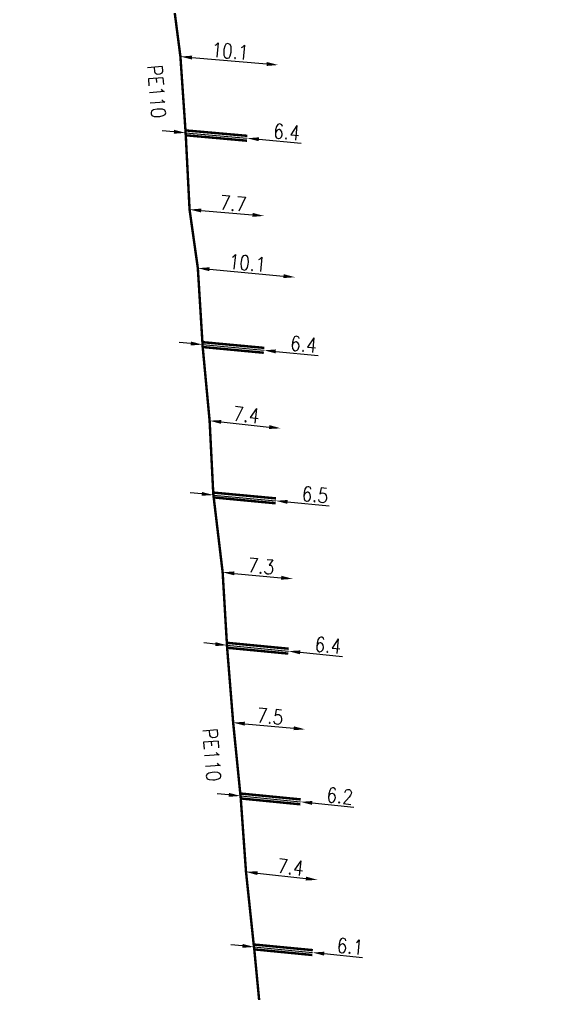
# Model space of a CAD drawing. Header units: millimetres. Extents: x 150994 to 151987, y 125997 to 127005.
# Drawn here: x 151339.1 to 151394, y 126367.9 to 126468 of the extents above; entities that cross this region are included whole.
import ezdxf

# ---------------------------------------------------------------- set-up
doc = ezdxf.new("R2010")
doc.units = ezdxf.units.MM
doc.header["$PDMODE"] = 34
doc.linetypes.add('L_100_PE', pattern=[14, 10, -1.5, 1, -1.5])
doc.linetypes.add('L_RAC_PE', pattern=[3.5, 2, -1.5])
doc.layers.get('Defpoints').update_dxf_attribs({"linetype": 'CONTINUOUS'})
doc.layers.add('L_140', color=3, linetype='CONTINUOUS')
doc.layers.add('L_170', color=7, linetype='CONTINUOUS', plot=False)
doc.styles.get("Standard").update_dxf_attribs({"font": 'romans.shx', "width": 0.85})
doc.dimstyles.get("Standard").update_dxf_attribs({"dimtxt": 1.5, "dimasz": 1.2, "dimexe": 0.625, "dimexo": 0.625, "dimgap": 0.25, "dimtad": 1, "dimdec": 1, "dimzin": 0, "dimdsep": 46, "dimtxsty": 'Standard', "dimcen": -0.5, "dimadec": 0, "dimazin": 0, "dimtfac": 1, "dimtdec": 1, "dimtmove": 0, "dimatfit": 3, "dimfxl": 0, "dimtolj": 1, "dimtzin": 0, "dimarcsym": 0})

# ---------------------------------------------------------------- blocks, each defined once
blk = doc.blocks.new('*D193')
at = {"layer": 'Defpoints', "color": 0, "linetype": 'Continuous', "transparency": 16777216}
for p in [(151355.68, 126464.18), (151365.74, 126463.32), (151365.74, 126463.32)]:
    blk.add_point(p, dxfattribs=at)
at = {"layer": 'L_140', "color": 0, "linetype": 'Continuous', "lineweight": -2, "transparency": 16777216}
blk.add_line((151356.87, 126464.08), (151364.55, 126463.42), dxfattribs=at)
at = {"layer": 'L_140', "color": 0, "linetype": 'Continuous', "transparency": 16777216}
for points in [[(151356.89, 126464.28), (151356.86, 126463.88), (151355.68, 126464.18)], [(151364.56, 126463.62), (151364.53, 126463.22), (151365.74, 126463.32)]]:
    blk.add_solid(points, dxfattribs=at)
at = {"layer": 'L_140', "color": 0, "linetype": 'Continuous', "transparency": 16777216, "insert": (151360.79, 126464.74), "char_height": 1.5, "attachment_point": 5, "rotation": 355.1009}
blk.add_mtext('\\A1;10.1', dxfattribs=at)
blk = doc.blocks.new('*D194')
at = {"layer": 'Defpoints', "color": 0, "linetype": 'Continuous', "transparency": 16777216}
for p in [(151356.21, 126456.35), (151362.54, 126455.79), (151362.54, 126455.79)]:
    blk.add_point(p, dxfattribs=at)
at = {"layer": 'L_140', "color": 0, "linetype": 'Continuous', "lineweight": -2, "transparency": 16777216}
for p, q in [((151355.02, 126456.46), (151353.82, 126456.56)), ((151356.21, 126456.35), (151362.54, 126455.79)), ((151363.73, 126455.69), (151368.09, 126455.3))]:
    blk.add_line(p, q, dxfattribs=at)
at = {"layer": 'L_140', "color": 0, "linetype": 'Continuous', "transparency": 16777216}
for points in [[(151355.03, 126456.66), (151355, 126456.26), (151356.21, 126456.35)], [(151363.75, 126455.89), (151363.72, 126455.49), (151362.54, 126455.79)]]:
    blk.add_solid(points, dxfattribs=at)
at = {"layer": 'L_140', "color": 0, "linetype": 'Continuous', "transparency": 16777216, "insert": (151366.6, 126456.44), "char_height": 1.5, "attachment_point": 5, "rotation": 354.9458}
blk.add_mtext('\\A1;6.4', dxfattribs=at)
blk = doc.blocks.new('*D195')
at = {"layer": 'Defpoints', "color": 0, "linetype": 'Continuous', "transparency": 16777216}
for p in [(151356.62, 126448.47), (151364.29, 126447.82), (151364.29, 126447.82)]:
    blk.add_point(p, dxfattribs=at)
at = {"layer": 'L_140', "color": 0, "linetype": 'Continuous', "lineweight": -2, "transparency": 16777216}
blk.add_line((151357.81, 126448.37), (151363.09, 126447.92), dxfattribs=at)
at = {"layer": 'L_140', "color": 0, "linetype": 'Continuous', "transparency": 16777216}
for points in [[(151357.83, 126448.57), (151357.8, 126448.17), (151356.62, 126448.47)], [(151363.11, 126448.12), (151363.08, 126447.72), (151364.29, 126447.82)]]:
    blk.add_solid(points, dxfattribs=at)
at = {"layer": 'L_140', "color": 0, "linetype": 'Continuous', "transparency": 16777216, "insert": (151361.09, 126449.09), "char_height": 1.5, "attachment_point": 5, "rotation": 355.1009}
blk.add_mtext('\\A1;7.7', dxfattribs=at)
blk = doc.blocks.new('*D196')
at = {"layer": 'Defpoints', "color": 0, "linetype": 'Continuous', "transparency": 16777216}
for p in [(151357.47, 126442.45), (151367.47, 126441.52), (151367.47, 126441.52)]:
    blk.add_point(p, dxfattribs=at)
at = {"layer": 'L_140', "color": 0, "linetype": 'Continuous', "lineweight": -2, "transparency": 16777216}
blk.add_line((151358.66, 126442.34), (151366.28, 126441.63), dxfattribs=at)
at = {"layer": 'L_140', "color": 0, "linetype": 'Continuous', "transparency": 16777216}
for points in [[(151358.68, 126442.54), (151358.64, 126442.14), (151357.47, 126442.45)], [(151366.3, 126441.83), (151366.26, 126441.43), (151367.47, 126441.52)]]:
    blk.add_solid(points, dxfattribs=at)
at = {"layer": 'L_140', "color": 0, "linetype": 'Continuous', "transparency": 16777216, "insert": (151362.56, 126442.98), "char_height": 1.5, "attachment_point": 5, "rotation": 354.6665}
blk.add_mtext('\\A1;10.1', dxfattribs=at)
blk = doc.blocks.new('*D197')
at = {"layer": 'Defpoints', "color": 0, "linetype": 'Continuous', "transparency": 16777216}
for p in [(151357.95, 126434.6), (151364.27, 126434.01), (151364.27, 126434.01)]:
    blk.add_point(p, dxfattribs=at)
at = {"layer": 'L_140', "color": 0, "linetype": 'Continuous', "lineweight": -2, "transparency": 16777216}
for p, q in [((151356.76, 126434.71), (151355.56, 126434.82)), ((151357.95, 126434.6), (151364.27, 126434.01)), ((151365.47, 126433.9), (151369.82, 126433.49))]:
    blk.add_line(p, q, dxfattribs=at)
at = {"layer": 'L_140', "color": 0, "linetype": 'Continuous', "transparency": 16777216}
for points in [[(151356.77, 126434.91), (151356.74, 126434.51), (151357.95, 126434.6)], [(151365.49, 126434.1), (151365.45, 126433.7), (151364.27, 126434.01)]]:
    blk.add_solid(points, dxfattribs=at)
at = {"layer": 'L_140', "color": 0, "linetype": 'Continuous', "transparency": 16777216, "insert": (151368.33, 126434.63), "char_height": 1.5, "attachment_point": 5, "rotation": 354.6665}
blk.add_mtext('\\A1;6.4', dxfattribs=at)
blk = doc.blocks.new('*D198')
at = {"layer": 'Defpoints', "color": 0, "linetype": 'Continuous', "transparency": 16777216}
for p in [(151358.68, 126426.78), (151365.99, 126426), (151365.99, 126426)]:
    blk.add_point(p, dxfattribs=at)
at = {"layer": 'L_140', "color": 0, "linetype": 'Continuous', "lineweight": -2, "transparency": 16777216}
blk.add_line((151359.87, 126426.65), (151364.8, 126426.13), dxfattribs=at)
at = {"layer": 'L_140', "color": 0, "linetype": 'Continuous', "transparency": 16777216}
for points in [[(151359.9, 126426.85), (151359.85, 126426.46), (151358.68, 126426.78)], [(151364.82, 126426.33), (151364.78, 126425.93), (151365.99, 126426)]]:
    blk.add_solid(points, dxfattribs=at)
at = {"layer": 'L_140', "color": 0, "linetype": 'Continuous', "transparency": 16777216, "insert": (151362.44, 126427.39), "char_height": 1.5, "attachment_point": 5, "rotation": 353.926}
blk.add_mtext('\\A1;7.4', dxfattribs=at)
blk = doc.blocks.new('*D199')
at = {"layer": 'Defpoints', "color": 0, "linetype": 'Continuous', "transparency": 16777216}
for p in [(151359.07, 126419.15), (151365.49, 126418.55), (151365.49, 126418.55)]:
    blk.add_point(p, dxfattribs=at)
at = {"layer": 'L_140', "color": 0, "linetype": 'Continuous', "lineweight": -2, "transparency": 16777216}
for p, q in [((151357.87, 126419.26), (151356.68, 126419.38)), ((151359.07, 126419.15), (151365.49, 126418.55)), ((151366.68, 126418.44), (151370.98, 126418.04))]:
    blk.add_line(p, q, dxfattribs=at)
at = {"layer": 'L_140', "color": 0, "linetype": 'Continuous', "transparency": 16777216}
for points in [[(151357.89, 126419.46), (151357.85, 126419.07), (151359.07, 126419.15)], [(151366.7, 126418.64), (151366.67, 126418.24), (151365.49, 126418.55)]]:
    blk.add_solid(points, dxfattribs=at)
at = {"layer": 'L_140', "color": 0, "linetype": 'Continuous', "transparency": 16777216, "insert": (151369.52, 126419.18), "char_height": 1.5, "attachment_point": 5, "rotation": 354.6665}
blk.add_mtext('\\A1;6.5', dxfattribs=at)
blk = doc.blocks.new('*D200')
at = {"layer": 'Defpoints', "color": 0, "linetype": 'Continuous', "transparency": 16777216}
for p in [(151360.02, 126411.21), (151367.24, 126410.54), (151367.24, 126410.54)]:
    blk.add_point(p, dxfattribs=at)
at = {"layer": 'L_140', "color": 0, "linetype": 'Continuous', "lineweight": -2, "transparency": 16777216}
blk.add_line((151361.21, 126411.1), (151366.04, 126410.65), dxfattribs=at)
at = {"layer": 'L_140', "color": 0, "linetype": 'Continuous', "transparency": 16777216}
for points in [[(151361.23, 126411.3), (151361.2, 126410.9), (151360.02, 126411.21)], [(151366.06, 126410.85), (151366.02, 126410.45), (151367.24, 126410.54)]]:
    blk.add_solid(points, dxfattribs=at)
at = {"layer": 'L_140', "color": 0, "linetype": 'Continuous', "transparency": 16777216, "insert": (151363.97, 126411.84), "char_height": 1.5, "attachment_point": 5, "rotation": 354.6665}
blk.add_mtext('\\A1;7.3', dxfattribs=at)
blk = doc.blocks.new('*D201')
at = {"layer": 'Defpoints', "color": 0, "linetype": 'Continuous', "transparency": 16777216}
for p in [(151360.46, 126403.72), (151366.78, 126403.11), (151366.78, 126403.11)]:
    blk.add_point(p, dxfattribs=at)
at = {"layer": 'L_140', "color": 0, "linetype": 'Continuous', "lineweight": -2, "transparency": 16777216}
for p, q in [((151359.27, 126403.83), (151358.07, 126403.95)), ((151360.46, 126403.72), (151366.78, 126403.11)), ((151367.98, 126402.99), (151372.33, 126402.57))]:
    blk.add_line(p, q, dxfattribs=at)
at = {"layer": 'L_140', "color": 0, "linetype": 'Continuous', "transparency": 16777216}
for points in [[(151359.29, 126404.03), (151359.25, 126403.63), (151360.46, 126403.72)], [(151368, 126403.19), (151367.96, 126402.79), (151366.78, 126403.11)]]:
    blk.add_solid(points, dxfattribs=at)
at = {"layer": 'L_140', "color": 0, "linetype": 'Continuous', "transparency": 16777216, "insert": (151370.85, 126403.72), "char_height": 1.5, "attachment_point": 5, "rotation": 354.4853}
blk.add_mtext('\\A1;6.4', dxfattribs=at)
blk = doc.blocks.new('*D202')
at = {"layer": 'Defpoints', "color": 0, "linetype": 'Continuous', "transparency": 16777216}
for p in [(151361.1, 126395.77), (151368.51, 126395.08), (151368.51, 126395.08)]:
    blk.add_point(p, dxfattribs=at)
at = {"layer": 'L_140', "color": 0, "linetype": 'Continuous', "lineweight": -2, "transparency": 16777216}
blk.add_line((151362.29, 126395.66), (151367.32, 126395.19), dxfattribs=at)
at = {"layer": 'L_140', "color": 0, "linetype": 'Continuous', "transparency": 16777216}
for points in [[(151362.31, 126395.86), (151362.27, 126395.46), (151361.1, 126395.77)], [(151367.34, 126395.39), (151367.3, 126394.99), (151368.51, 126395.08)]]:
    blk.add_solid(points, dxfattribs=at)
at = {"layer": 'L_140', "color": 0, "linetype": 'Continuous', "transparency": 16777216, "insert": (151364.9, 126396.42), "char_height": 1.5, "attachment_point": 5, "rotation": 354.6665}
blk.add_mtext('\\A1;7.5', dxfattribs=at)
blk = doc.blocks.new('*D203')
at = {"layer": 'Defpoints', "color": 0, "linetype": 'Continuous', "transparency": 16777216}
for p in [(151361.86, 126388.24), (151368.03, 126387.63), (151368.03, 126387.63)]:
    blk.add_point(p, dxfattribs=at)
at = {"layer": 'L_140', "color": 0, "linetype": 'Continuous', "lineweight": -2, "transparency": 16777216}
for p, q in [((151360.66, 126388.35), (151359.47, 126388.47)), ((151361.86, 126388.24), (151368.03, 126387.63)), ((151369.22, 126387.52), (151373.51, 126387.1))]:
    blk.add_line(p, q, dxfattribs=at)
at = {"layer": 'L_140', "color": 0, "linetype": 'Continuous', "transparency": 16777216}
for points in [[(151360.68, 126388.55), (151360.64, 126388.15), (151361.86, 126388.24)], [(151369.24, 126387.72), (151369.2, 126387.32), (151368.03, 126387.63)]]:
    blk.add_solid(points, dxfattribs=at)
at = {"layer": 'L_140', "color": 0, "linetype": 'Continuous', "transparency": 16777216, "insert": (151372.06, 126388.24), "char_height": 1.5, "attachment_point": 5, "rotation": 354.4231}
blk.add_mtext('\\A1;6.2', dxfattribs=at)
blk = doc.blocks.new('*D204')
at = {"layer": 'Defpoints', "color": 0, "linetype": 'Continuous', "transparency": 16777216}
for p in [(151362.42, 126380.44), (151369.77, 126379.62), (151369.77, 126379.62)]:
    blk.add_point(p, dxfattribs=at)
at = {"layer": 'L_140', "color": 0, "linetype": 'Continuous', "lineweight": -2, "transparency": 16777216}
blk.add_line((151363.61, 126380.31), (151368.58, 126379.75), dxfattribs=at)
at = {"layer": 'L_140', "color": 0, "linetype": 'Continuous', "transparency": 16777216}
for points in [[(151363.63, 126380.51), (151363.59, 126380.11), (151362.42, 126380.44)], [(151368.6, 126379.95), (151368.56, 126379.55), (151369.77, 126379.62)]]:
    blk.add_solid(points, dxfattribs=at)
at = {"layer": 'L_140', "color": 0, "linetype": 'Continuous', "transparency": 16777216, "insert": (151366.99, 126380.93), "char_height": 1.5, "attachment_point": 5, "rotation": 353.5932}
blk.add_mtext('\\A1;7.4', dxfattribs=at)
blk = doc.blocks.new('*D205')
at = {"layer": 'Defpoints', "color": 0, "linetype": 'Continuous', "transparency": 16777216}
for p in [(151363.24, 126372.73), (151369.26, 126372.15), (151369.26, 126372.15)]:
    blk.add_point(p, dxfattribs=at)
at = {"layer": 'L_140', "color": 0, "linetype": 'Continuous', "lineweight": -2, "transparency": 16777216}
for p, q in [((151362.05, 126372.84), (151360.85, 126372.96)), ((151363.24, 126372.73), (151369.26, 126372.15)), ((151370.46, 126372.04), (151374.39, 126371.66))]:
    blk.add_line(p, q, dxfattribs=at)
at = {"layer": 'L_140', "color": 0, "linetype": 'Continuous', "transparency": 16777216}
for points in [[(151362.07, 126373.04), (151362.03, 126372.64), (151363.24, 126372.73)], [(151370.48, 126372.24), (151370.44, 126371.84), (151369.26, 126372.15)]]:
    blk.add_solid(points, dxfattribs=at)
at = {"layer": 'L_140', "color": 0, "linetype": 'Continuous', "transparency": 16777216, "insert": (151373.12, 126372.79), "char_height": 1.5, "attachment_point": 5, "rotation": 354.5289}
blk.add_mtext('\\A1;6.1', dxfattribs=at)

msp = doc.modelspace()

# ---------------------------------------------------------------- linework, layer by layer
at = {"layer": 'L_140', "linetype": 'L_100_PE', "ltscale": 0.5, "const_width": 0.25, "flags": 128}
msp.add_lwpolyline([(151393.62, 126276.76), (151393.89, 126284.57), (151393.01, 126284.71), (151392, 126284.98), (151390.98, 126285.38), (151390.23, 126285.83), (151387.39, 126287.54), (151384.07, 126290.04), (151381.09, 126292.9), (151378.62, 126295.75), (151377.9, 126297.61), (151371.13, 126321.5), (151366.44, 126342.24), (151365.29, 126347.35), (151366.33, 126347.52), (151366.3, 126347.72), (151365.5, 126352.84), (151364.93, 126356.83), (151364.87, 126357.24), (151364.83, 126357.65), (151364, 126364.89), (151363.27, 126372.48), (151363.24, 126372.73), (151363.21, 126372.98), (151362.42, 126380.44), (151361.88, 126387.98), (151361.86, 126388.24), (151361.83, 126388.49), (151361.1, 126395.77), (151360.48, 126403.46), (151360.46, 126403.72), (151360.45, 126403.97), (151360.02, 126411.21), (151359.1, 126418.9), (151359.07, 126419.15), (151359.05, 126419.4), (151358.68, 126426.78), (151357.97, 126434.35), (151357.95, 126434.6), (151357.94, 126434.85), (151357.47, 126442.45), (151356.62, 126448.47), (151356.23, 126456.1), (151356.21, 126456.35), (151356.2, 126456.6), (151355.68, 126464.18), (151354.89, 126470.26), (151354.45, 126477.89), (151354.43, 126478.14), (151354.41, 126478.4), (151353.75, 126485.98), (151353.15, 126492.13), (151352.72, 126499.76), (151352.7, 126500.01), (151352.68, 126500.26), (151352.02, 126507.85), (151351.43, 126514.08), (151350.7, 126521.73), (151350.67, 126521.99), (151350.65, 126522.24), (151349.99, 126529.83), (151349.79, 126535.77), (151348.96, 126543.49), (151348.94, 126543.69), (151348.93, 126543.89), (151348.36, 126551.52), (151347.19, 126564.62), (151347.66, 126565.38), (151348.55, 126566.31), (151348.41, 126568.01), (151347.62, 126567.94), (151346.81, 126567.88), (151339.27, 126567.25)], dxfattribs=at)
at = {"layer": 'L_170', "linetype": 'L_RAC_PE', "ltscale": 0.5, "const_width": 0.25, "flags": 128}
for points in [[(151362.56, 126456.04), (151356.2, 126456.6)], [(151362.52, 126455.54), (151356.23, 126456.1)], [(151364.3, 126434.26), (151357.94, 126434.85)], [(151364.25, 126433.76), (151357.97, 126434.35)], [(151365.51, 126418.8), (151359.05, 126419.4)], [(151365.46, 126418.3), (151359.1, 126418.9)], [(151360.45, 126403.97), (151366.81, 126403.36)], [(151366.76, 126402.86), (151360.48, 126403.46)], [(151368.05, 126387.88), (151361.83, 126388.49)], [(151368, 126387.38), (151361.88, 126387.98)], [(151363.21, 126372.98), (151369.29, 126372.4)], [(151369.24, 126371.9), (151363.27, 126372.48)]]:
    msp.add_lwpolyline(points, dxfattribs=at)

# ---------------------------------------------------------------- texts
at = {"layer": 'L_140', "linetype": 'Continuous', "width": 0.85}
for p in [(151352.28, 126463.25), (151357.95, 126395.12)]:
    msp.add_text('PE110', height=1.5, rotation=274.5539, dxfattribs=at).set_placement(p)

# ---------------------------------------------------------------- dimensions: what is measured, and where the dimension line sits
at = {"layer": 'L_140', "linetype": 'Continuous'}
for base, p1, p2, angle, override, picture, middle in [((151365.74, 126463.32), (151355.68, 126464.18), (151365.74, 126463.32), 175.1009, {"dimatfit": 0}, '*D193', (151360.71, 126463.75)), ((151362.54, 126455.79), (151356.21, 126456.35), (151362.54, 126455.79), 174.9458, {"dimscale": 1, "dimlfac": 1, "dimlunit": 2, "dimatfit": 0}, '*D194', (151366.51, 126455.44)), ((151364.29, 126447.82), (151356.62, 126448.47), (151364.29, 126447.82), 175.1009, {"dimatfit": 0}, '*D195', (151361.01, 126448.1)), ((151367.47, 126441.52), (151357.47, 126442.45), (151367.47, 126441.52), 174.6665, {"dimatfit": 0}, '*D196', (151362.47, 126441.98)), ((151364.27, 126434.01), (151357.95, 126434.6), (151364.27, 126434.01), 174.6665, {"dimscale": 1, "dimlfac": 1, "dimlunit": 2, "dimatfit": 0}, '*D197', (151368.24, 126433.64)), ((151365.9901, 126426.0037), (151358.6814, 126426.7814), (151365.9901, 126426.0037), 173.926, {"dimatfit": 0}, '*D198', (151362.3357, 126426.3926)), ((151365.49, 126418.55), (151359.07, 126419.15), (151365.49, 126418.55), 174.6665, {"dimscale": 1, "dimlfac": 1, "dimlunit": 2, "dimatfit": 0}, '*D199', (151369.43, 126418.19)), ((151367.2382, 126410.5351), (151360.0196, 126411.209), (151367.2382, 126410.5351), 174.6665, {"dimatfit": 0}, '*D200', (151363.8807, 126410.8485)), ((151366.7826, 126403.1077), (151360.462, 126403.7179), (151366.7826, 126403.1077), 174.4853, {"dimscale": 1, "dimlfac": 1, "dimlunit": 2, "dimatfit": 0}, '*D201', (151370.7499, 126402.7247)), ((151368.5129, 126395.076), (151361.0952, 126395.7685), (151368.5129, 126395.076), 174.6665, {"dimatfit": 0}, '*D202', (151364.804, 126395.4222)), ((151368.03, 126387.63), (151361.86, 126388.24), (151368.03, 126387.63), 174.4231, {"dimscale": 1, "dimlfac": 1, "dimlunit": 2, "dimatfit": 0}, '*D203', (151371.96, 126387.25)), ((151369.77, 126379.62), (151362.42, 126380.44), (151369.77, 126379.62), 173.5932, {"dimatfit": 0}, '*D204', (151366.88, 126379.94)), ((151369.2642, 126372.1528), (151363.2417, 126372.7297), (151369.2642, 126372.1528), 174.5289, {"dimscale": 1, "dimlfac": 1, "dimlunit": 2, "dimatfit": 0}, '*D205', (151373.0202, 126371.7931))]:
    dim = msp.add_linear_dim(base=base, p1=p1, p2=p2, angle=angle, dimstyle='Standard', override=override, dxfattribs=at)
    dim.commit()
    dim.dimension.update_dxf_attribs({"geometry": picture, "text_midpoint": middle, "dimtype": 160})

doc.saveas('drawing.dxf')
